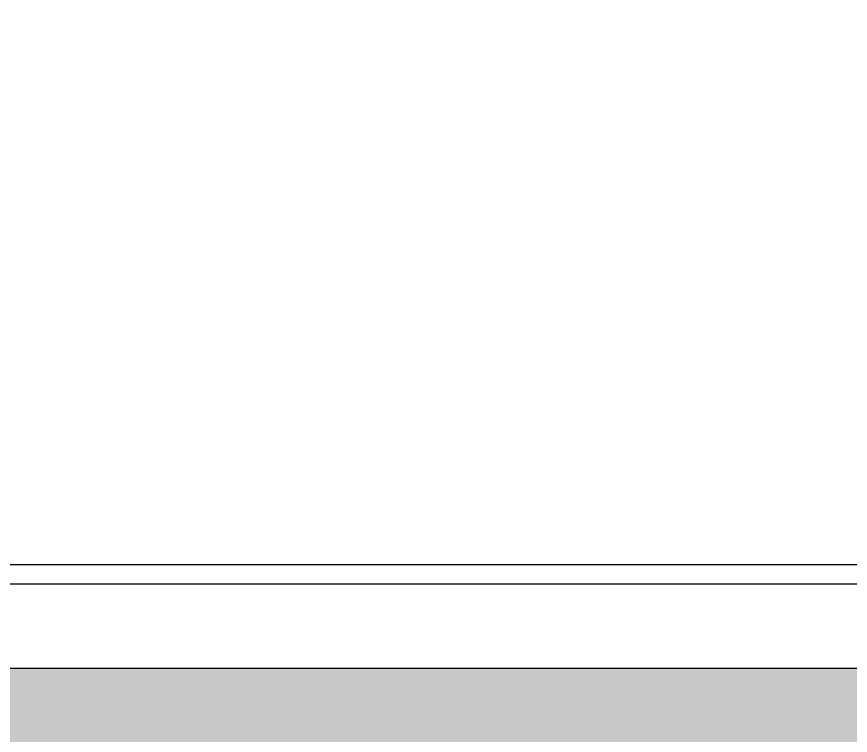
# Model space of a CAD drawing. Header units: inches. Extents: x 14 to 610, y 9 to 600.
# Drawn here: x 448.27 to 479.34, y 204.94 to 231.74 of the extents above; entities that cross this region are included whole.
import ezdxf
from ezdxf.enums import TextEntityAlignment as Align

# ---------------------------------------------------------------- set-up
doc = ezdxf.new("R2010")
doc.units = ezdxf.units.IN
doc.header["$MEASUREMENT"] = 0
doc.layers.add('A-FURN', color=7, linetype='Continuous')
doc.layers.add('WALLS', color=30, linetype='Continuous')
doc.styles.get("Standard").update_dxf_attribs({"font": 'arial.ttf'})

# ---------------------------------------------------------------- blocks, each defined once
blk = doc.blocks.new('P_5CLDS6630HW')
at = {"layer": 'A-FURN', "color": 5}
for p, q in [((65.732, 0), (0, 0)), ((64.748, -3.15), (0.984, -3.15)), ((0.984, -3.858), (64.748, -3.858))]:
    blk.add_line(p, q, dxfattribs=at)
blk.add_attdef('CAPTG', text='', height=2.5, dxfattribs=at).set_placement((-7101.347, 217.379, -0.512), align=Align.CENTER)
at = {"layer": 'A-FURN', "color": 5, "flags": 1}
for tag in ['CAPPN', 'CAPPD', 'CAPMG', 'CAPMC', 'CAPGC', 'CAPALIAS1', 'CAPALIAS2', 'CAPALIAS3', 'CAPBLDG', 'CAPFLOOR', 'CAPDEPT', 'CAPPERSON', 'CAPPL', 'CAPQT', 'CAPDH']:
    blk.add_attdef(tag, (0, 0), '', height=0.001, dxfattribs=at)

msp = doc.modelspace()

# ---------------------------------------------------------------- linework, layer by layer
at = {"layer": 'WALLS', "lineweight": 18}
msp.add_lwpolyline([(254.52994, 202.43951), (254.52994, 211.4362), (259.5281, 211.4362), (259.5281, 207.43767), (324.50417, 207.43767), (324.50417, 248.42258), (259.5281, 248.42258), (259.5281, 243.42442), (254.52994, 243.42442), (254.52994, 253.42073), (329.50233, 253.42073), (329.50233, 207.43767), (503.50074, 207.43767), (503.50074, 371.37729), (417.53241, 371.37729), (417.53241, 376.37545), (503.50074, 376.37545), (503.50074, 432.35483)], dxfattribs=at)
at = {"layer": 'WALLS', "transparency": 33554559}
for points in [[(508.4989, 207.43767), (254.52994, 207.43767), (508.4989, 202.43951)], [(254.52994, 207.43767), (508.4989, 202.43951), (254.52994, 202.43951)]]:
    msp.add_solid(points, dxfattribs=at)

# ---------------------------------------------------------------- block references
at = {"layer": 'A-FURN', "rotation": 180}
msp.add_blockref('P_5CLDS6630HW', (499.55682, 207.43767), dxfattribs=at)

doc.saveas('drawing.dxf')
